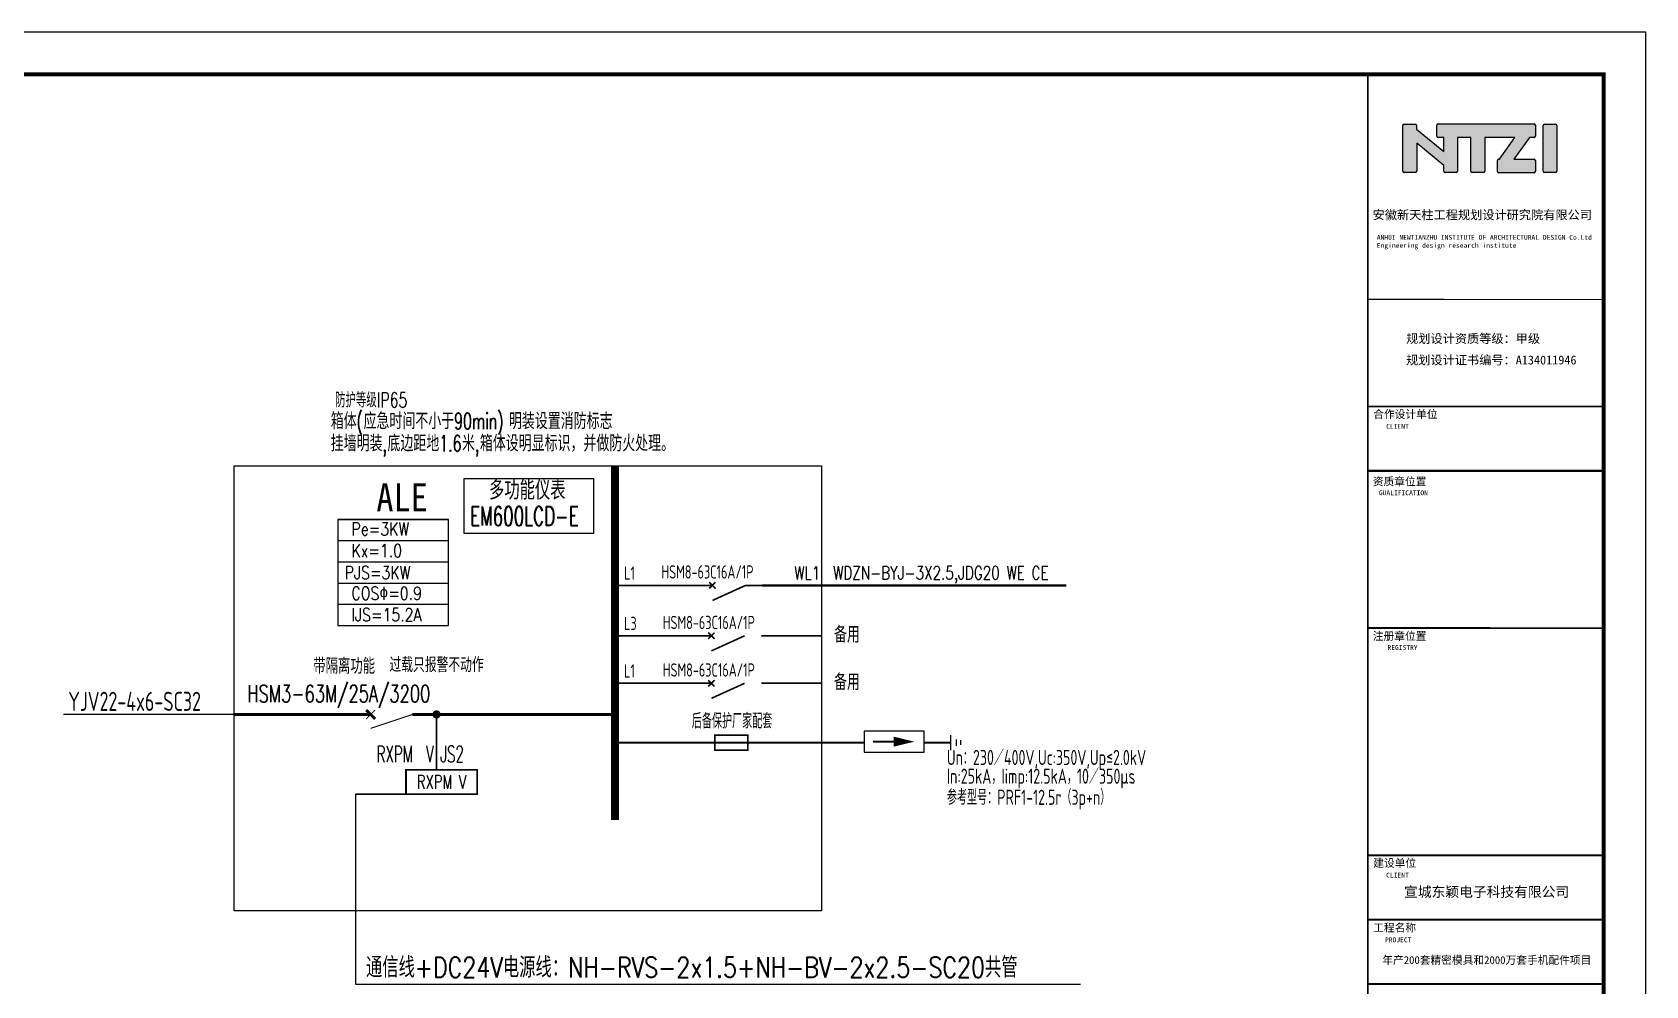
# Model space of a CAD drawing. Extents: x 4929870 to 5205508, y 4505833 to 4862647.
# Drawn here: x 5001714 to 5078470, y 4817277 to 4862647 of the extents above; entities that cross this region are included whole.
import ezdxf
from ezdxf.enums import TextEntityAlignment as Align

# ---------------------------------------------------------------- set-up
doc = ezdxf.new("R2010")
doc.units = 0
doc.header["$LTSCALE"] = 1000
doc.header["$MEASUREMENT"] = 0
doc.layers.get('0').update_dxf_attribs({"color": 4, "linetype": 'CONTINUOUS'})
for name, color, linetype in [('46', 7, 'CONTINUOUS'), ('_TCH_KEY', 7, 'CONTINUOUS'), ('A-XU-1', 3, 'CONTINUOUS'), ('A-XU-2', 3, 'CONTINUOUS'), ('BALCO', 4, 'CONTINUOUS'), ('EQUIP', 3, 'CONTINUOUS'), ('EQUIP-消防', 3, 'CONTINUOUS'), ('PUB_TEXT', 7, 'CONTINUOUS'), ('PUB_TITLE', 4, 'CONTINUOUS'), ('TEL_TEXT', 7, 'CONTINUOUS'), ('TEXT', 7, 'CONTINUOUS'), ('WIRE-照明', 4, 'CONTINUOUS'), ('XX', 7, 'CONTINUOUS'), ('照明系统层', 85, 'CONTINUOUS'), ('电', 51, 'CONTINUOUS')]:
    doc.layers.add(name, color=color, linetype=linetype)
doc.layers.add('标注线', color=4, linetype='CONTINUOUS', lineweight=25)
doc.styles.add('-A-1', font='TSSDENG', dxfattribs={"width": 0.7, "height": 500, "bigfont": 'TSSDCHN'})
doc.styles.add('-宋体', font='', dxfattribs={"width": 0.8})
doc.styles.add('_HZTXT', font='TXT', dxfattribs={"width": 0.8, "bigfont": 'HZTXT'})
doc.styles.add('_TEL_DIM', font='SIMPLEX', dxfattribs={"width": 0.8, "height": 3.5, "bigfont": 'HZTXT'})
doc.styles.add('hztxt', font='SIMPLEX', dxfattribs={"width": 0.8, "height": 3.5, "bigfont": 'HZTXT'})
doc.styles.add('IDQSTYLE', font='simplex.shx', dxfattribs={"width": 0.7, "bigfont": 'hzfs1.shx'})
doc.styles.get("Standard").update_dxf_attribs({"font": 'GBENOR', "bigfont": 'GBCBIG'})
doc.styles.add('TQ', font='')
doc.styles.add('TSSD_Dimension', font='Tssdeng.shx', dxfattribs={"width": 0.7, "bigfont": 'Tssdchn.shx'})
doc.styles.add('TWT_TEXT', font='gbenor.shx', dxfattribs={"bigfont": 'hztxt.shx'})
doc.styles.get('-宋体').set_extended_font_data('SimSun')
doc.styles.get('TQ').set_extended_font_data('SimSun')

# ---------------------------------------------------------------- blocks, each defined once
blk = doc.blocks.new('LHA1')
at = {"color": 0, "linetype": 'Continuous'}
for points, const_width in [([(4, 0), (0, 0)], 0.4), ([(4.647, -0.647), (3.353, 0.647)], 0.4), ([(3.353, -0.647), (4.647, 0.647)], 0.15), ([(10, 0), (4, -2)], 0.15), ([(10, 0), (13, 0)], 0.4)]:
    blk.add_lwpolyline(points, dxfattribs=dict(at, const_width=const_width))
blk = doc.blocks.new('$element$00000582')
at = {"const_width": 0.0233}
for points in [[(0, 0), (0, -1)], [(-0.1, -0.283), (0.1, -0.283), (0.1, -0.717), (-0.1, -0.717), (-0.1, -0.283)]]:
    blk.add_lwpolyline(points, dxfattribs=at)
at = {"flags": 9}
blk.add_attdef('S', (0, 0), '', height=0.00000667, dxfattribs=at)

msp = doc.modelspace()

# ---------------------------------------------------------------- hatches: boundary and pattern name
h = msp.add_hatch(color=256)
h.paths.add_polyline_path([(5067575, 4857368.9), (5068868.1, 4856311.6), (5068868.1, 4856037, 0.4142136), (5068932.1, 4855973), (5069458.4, 4855972.9, 0.4142136), (5069522.4, 4856036.9), (5069522.5, 4857634.8), (5070149.9, 4857634.8), (5070149.8, 4856039.5, 0.4142136), (5070213.8, 4855975.5), (5070753.8, 4855975.4, 0.4142136), (5070817.8, 4856039.4), (5070817.9, 4857634.4), (5072243.1, 4857634.3), (5071518.8, 4856612), (5071474.7, 4856612, 0.4142136), (5071410.7, 4856548), (5071410.6, 4856022.7, 0.4142136), (5071474.6, 4855958.7), (5073155.2, 4855958.6, 0.4142136), (5073219.2, 4856022.6), (5073219.2, 4856552.3, 0.4142136), (5073155.2, 4856616.3), (5072194.8, 4856616.3), (5072943.9, 4857644.1), (5073156.8, 4857644.1, 0.4142136), (5073220.8, 4857708.1), (5073220.8, 4858229, 0.4142136), (5073156.8, 4858293.1), (5068599.8, 4858293.3, 0.4142136), (5068535.8, 4858229.3), (5068535.8, 4857696.2, 0.4142136), (5068599.8, 4857632.2), (5068861.9, 4857632.2), (5068861.8, 4856975.9), (5067571.5, 4858029.9), (5067571.9, 4858206.9, 0.4148904), (5067507.9, 4858271.1), (5066971.9, 4858271.1, 0.4142136), (5066907.9, 4858207.1), (5066907.8, 4856032.6, 0.4142136), (5066971.8, 4855968.6), (5067510.9, 4855968.6, 0.4142136), (5067574.9, 4856032.6)])
h.paths.add_polyline_path([(5073583.2, 4856036.7, 0.4142136), (5073647.2, 4855972.7), (5074182, 4855972.7, 0.4142136), (5074246.1, 4856036.7), (5074246.2, 4858204.7, 0.4142136), (5074182.2, 4858268.7), (5073647.3, 4858268.7, 0.4142136), (5073583.3, 4858204.7)])

# ---------------------------------------------------------------- linework, layer by layer
for p, q in [((5066907.8, 4856032.6, 0), (5066907.9, 4858207.1, 0)), ((5066971.9, 4858271.1, 0), (5067507.9, 4858271.1, 0)), ((5067571.9, 4858206.9, 0), (5067571.5, 4858029.9, 0)), ((5067571.5, 4858029.9, 0), (5068861.8, 4856975.9, 0)), ((5068535.8, 4857696.2, 0), (5068535.8, 4858229.3, 0)), ((5068599.8, 4858293.3, 0), (5073156.8, 4858293.1, 0)), ((5073220.8, 4858229, 0), (5073220.8, 4857708.1, 0)), ((5073583.2, 4856036.7, 0), (5073583.3, 4858204.7, 0)), ((5073647.3, 4858268.7, 0), (5074182.2, 4858268.7, 0)), ((5074246.2, 4858204.7, 0), (5074246.1, 4856036.7, 0)), ((5067575, 4857368.9, 0), (5067574.9, 4856032.6, 0)), ((5068868.1, 4856311.6, 0), (5067575, 4857368.9, 0)), ((5068861.9, 4857632.2, 0), (5068599.8, 4857632.2, 0)), ((5068861.8, 4856975.9, 0), (5068861.9, 4857632.2, 0)), ((5069522.5, 4857634.8, 0), (5069522.4, 4856036.9, 0)), ((5070149.9, 4857634.8, 0), (5069522.5, 4857634.8, 0)), ((5070149.8, 4856039.5, 0), (5070149.9, 4857634.8, 0)), ((5070817.9, 4857634.4, 0), (5070817.8, 4856039.4, 0)), ((5072243.1, 4857634.3, 0), (5070817.9, 4857634.4, 0)), ((5071518.8, 4856612, 0), (5072243.1, 4857634.3, 0)), ((5072943.9, 4857644.1, 0), (5072194.8, 4856616.3, 0)), ((5073156.8, 4857644.1, 0), (5072943.9, 4857644.1, 0)), ((5071410.6, 4856022.7, 0), (5071410.7, 4856548, 0)), ((5071474.7, 4856612, 0), (5071518.8, 4856612, 0)), ((5072194.8, 4856616.3, 0), (5073155.2, 4856616.3, 0)), ((5073219.2, 4856552.3, 0), (5073219.2, 4856022.6, 0)), ((5067510.9, 4855968.6, 0), (5066971.8, 4855968.6, 0)), ((5068868.1, 4856037, 0), (5068868.1, 4856311.6, 0)), ((5069458.4, 4855972.9, 0), (5068932.1, 4855973, 0)), ((5070753.8, 4855975.4, 0), (5070213.8, 4855975.5, 0)), ((5073155.2, 4855958.6, 0), (5071474.6, 4855958.7, 0)), ((5074182, 4855972.7, 0), (5073647.2, 4855972.7, 0)), ((5011592, 4830184.9), (5003200.3, 4830184.9))]:
    msp.add_line(p, q)
for centre, start, end in [((5066971.9, 4858207.1), 89.996443, 179.996443), ((5067507.9, 4858207.1), 359.864076, 89.996443), ((5068599.8, 4858229.3), 89.996443, 179.996443), ((5073156.8, 4858229.1), 359.996443, 89.996443), ((5073647.3, 4858204.7), 89.996443, 179.996443), ((5074182.2, 4858204.7), 359.996443, 89.996443), ((5068599.8, 4857696.2), 179.996443, 269.996443), ((5073156.8, 4857708.1), 269.996443, 359.996443), ((5071474.7, 4856548), 89.996443, 179.996443), ((5073155.2, 4856552.3), 359.996443, 89.996443), ((5066971.8, 4856032.6), 179.996443, 269.996443), ((5067510.9, 4856032.6), 269.996443, 359.996443), ((5068932.1, 4856037), 179.996443, 269.996443), ((5069458.4, 4856036.9), 269.996443, 359.996443), ((5070213.8, 4856039.5), 179.996443, 269.996443), ((5070753.8, 4856039.4), 269.996443, 359.996443), ((5071474.6, 4856022.7), 179.996443, 269.996443), ((5073155.2, 4856022.6), 269.996443, 359.996443), ((5073647.2, 4856036.7), 179.996443, 269.996443), ((5074182.1, 4856036.7), 269.996443, 359.996443)]:
    msp.add_arc(centre, 64, start, end)
at = {"layer": '_TCH_KEY'}
for points in [[(5039252.6, 4820837.3), (5011311.8, 4820837.3), (5011311.8, 4842009), (5039252.6, 4842009)], [(5022253.1, 4841408.2), (5028418.1, 4841408.2), (5028418.1, 4838797.2), (5022253.1, 4838797.2)]]:
    msp.add_lwpolyline(points, close=True, dxfattribs=at)
at = {"layer": 'A-XU-2', "color": 2}
for p, q in [((5045409.9, 4828844.9), (5045409.9, 4829207.1)), ((5045409.9, 4828482.6), (5045409.9, 4828844.9)), ((5045687.9, 4828844.9), (5045687.9, 4829001.2)), ((5045687.9, 4828688.5), (5045687.9, 4828844.9)), ((5045891.8, 4828844.9), (5045891.8, 4828954.9)), ((5045891.8, 4828734.8), (5045891.8, 4828844.9))]:
    msp.add_line(p, q, dxfattribs=at)
at = {"layer": 'A-XU-2', "color": 2, "const_width": 96}
for points in [[(5029442.2, 4828844.9), (5033169.2, 4828844.9)], [(5036769.2, 4828844.9), (5041297.3, 4828844.9)], [(5044139.6, 4828844.9), (5045409.9, 4828844.9)]]:
    msp.add_lwpolyline(points, dxfattribs=at)
at = {"layer": 'A-XU-2', "color": 4}
msp.add_lwpolyline([(5041297.3, 4828391.2), (5044139.6, 4828391.2), (5044139.6, 4829393.4), (5041297.3, 4829393.4)], close=True, dxfattribs=at)
at = {"layer": 'A-XU-2', "color": 2, "linetype": 'ByBlock', "const_width": 84}
msp.add_lwpolyline([(5041715, 4828890.7), (5043244, 4828890.7)], dxfattribs=at)
at = {"layer": 'A-XU-2', "color": 2, "linetype": 'ByBlock'}
msp.add_lwpolyline([(5042686.5, 4828890.7, 480, 0, 0), (5043673, 4828890.7, 0, 0, 0)], format="xyseb", dxfattribs=at)
at = {"layer": 'EQUIP-消防', "color": 3, "const_width": 87, "elevation": 0}
msp.add_lwpolyline([(5022882.3, 4826974.6), (5022882.3, 4826396.4), (5019491.5, 4826396.4), (5019491.5, 4827552.7), (5022882.3, 4827552.7), (5022882.3, 4826974.6)], dxfattribs=at)
at = {"layer": 'PUB_TEXT'}
for q in [(5074993.4, 4860647.9), (5076465.1, 4859588.9)]:
    msp.add_line((5076465.1, 4860647.9), q, dxfattribs=at)
at = {"layer": 'PUB_TITLE'}
msp.add_line((5076465.1, 4860647.9), (5065245.1, 4860647.9), dxfattribs=at)
at = {"layer": 'PUB_TITLE', "lineweight": 40}
msp.add_line((5065243.9, 4841777, 0), (5076463.8, 4841776.3, 0), dxfattribs=at)
at = {"layer": 'PUB_TITLE'}
msp.add_lwpolyline([(4929870.1, 4778647.5), (5078470.1, 4778647.5), (5078470.1, 4862647.5), (4929870.1, 4862647.5)], close=True, dxfattribs=at)
at = {"layer": 'PUB_TITLE', "const_width": 200}
msp.add_lwpolyline([(4934870.1, 4780647.5), (5076470.1, 4780647.5), (5076470.1, 4860647.5), (4934870.1, 4860647.5)], close=True, dxfattribs=at)
at = {"layer": 'PUB_TITLE', "lineweight": 40}
for points, const_width in [([(5065250, 4860647.5), (5065245.1, 4780647.9)], 85), ([(5065250, 4860647.5), (5065245.1, 4780647.9)], 85), ([(5065249.4, 4849937.5), (5076469.3, 4849936.8)], 51), ([(5065249, 4844837.5), (5076469, 4844836.8)], 85), ([(5065248.8, 4841777.6), (5076468.8, 4841776.9)], 85), ([(5065243.4, 4834297.1), (5076463.4, 4834296.4)], 85), ([(5065247.7, 4823481.6), (5076467.6, 4823480.9)], 85), ([(5065247.5, 4820421.6), (5076467.5, 4820420.9)], 85), ([(5065247.3, 4817361.6), (5076467.3, 4817360.9)], 85)]:
    msp.add_lwpolyline(points, dxfattribs=dict(at, const_width=const_width))
at = {"layer": 'WIRE-照明', "linetype": 'Continuous'}
for points, const_width in [([(5033921.2, 4836476.2), (5034070.2, 4836327.3)], 77), ([(5034070.2, 4836327.3), (5034219.1, 4836476.2)], 77), ([(5029442.2, 4836327.3), (5033280.4, 4836327.3)], 77), ([(5033280.4, 4836327.3), (5034070.2, 4836327.3)], 77), ([(5033921.2, 4836178.4), (5034070.2, 4836327.3)], 77), ([(5034070.2, 4836327.3), (5034219.1, 4836178.4)], 77), ([(5034074.1, 4835611.1), (5035649.7, 4836327.3)], 77), ([(5035649.7, 4836327.3), (5036439.5, 4836327.3)], 77), ([(5036439.5, 4836327.3), (5050902.8, 4836327.3)], 107.8), ([(5033871.9, 4834077.8), (5034020.9, 4833928.9)], 77), ([(5034020.9, 4833928.9), (5034169.8, 4834077.8)], 77), ([(5029392.9, 4833928.9), (5033231.1, 4833928.9)], 77), ([(5033231.1, 4833928.9), (5034020.9, 4833928.9)], 77), ([(5033871.9, 4833780), (5034020.9, 4833928.9)], 77), ([(5034020.9, 4833928.9), (5034169.8, 4833780)], 77), ([(5034024.8, 4833212.7), (5035600.4, 4833928.9)], 77), ([(5036390.2, 4833928.9), (5039264.9, 4833928.9)], 77), ([(5033871.9, 4831818.3), (5034020.9, 4831669.3)], 77), ([(5034020.9, 4831669.3), (5034169.8, 4831818.3)], 77), ([(5029392.9, 4831669.3), (5033231.1, 4831669.3)], 77), ([(5033231.1, 4831669.3), (5034020.9, 4831669.3)], 77), ([(5033871.9, 4831520.4), (5034020.9, 4831669.3)], 77), ([(5034020.9, 4831669.3), (5034169.8, 4831520.4)], 77), ([(5034024.8, 4830953.2), (5035600.4, 4831669.3)], 77), ([(5036390.2, 4831669.3), (5039264.9, 4831669.3)], 77)]:
    msp.add_lwpolyline(points, dxfattribs=dict(at, const_width=const_width))
at = {"layer": 'XX', "color": 8}
for p, q in [((5016257.1, 4839468), (5021514.2, 4839468)), ((5016257.1, 4838458.7), (5021514.2, 4838458.7)), ((5016257.1, 4837449.4), (5021514.2, 4837449.4)), ((5016257.1, 4836440.1), (5021514.2, 4836440.1)), ((5016257.1, 4835430.8), (5021514.2, 4835430.8))]:
    msp.add_line(p, q, dxfattribs=at)
at = {"layer": 'XX', "color": 85}
msp.add_line((5016257.1, 4834421.5), (5021514.2, 4834421.5), dxfattribs=at)
msp.add_lwpolyline([(5021514.2, 4834421.5), (5021514.2, 4839468), (5016257.1, 4839468), (5016257.1, 4834421.5)], dxfattribs=at)
at = {"layer": '标注线', "color": 5, "lineweight": 30}
for p, q in [((5020944.6, 4827552.7, 0), (5020944.6, 4830184.9)), ((5019491.5, 4826396.4, 0), (5017089, 4826396.4, 0))]:
    msp.add_line(p, q, dxfattribs=at)
at = {"layer": '标注线', "color": 7}
for p, q in [((5017089, 4826396.4, 0), (5017089, 4817349.2, 0)), ((5017089, 4817349.2, 0), (5051579.8, 4817349.2, 0))]:
    msp.add_line(p, q, dxfattribs=at)
at = {"layer": '标注线', "color": 5, "const_width": 193.8, "elevation": 0}
msp.add_lwpolyline([(5020847.7, 4830184.9, 1), (5021041.5, 4830184.9, 1)], format="xyb", close=True, dxfattribs=at)
at = {"layer": '照明系统层', "color": 6}
msp.add_lwpolyline([(5029442.2, 4842009, 382.1, 382.1, 0), (5029442.2, 4825165.7, 161.5, 161.5, 0)], format="xyseb", dxfattribs=at)
at = {"layer": '照明系统层', "const_width": 145.8}
for points in [[(5017006.3, 4830184.9), (5011311.8, 4830184.9)], [(5029442.2, 4830184.9), (5020788.1, 4830184.9)]]:
    msp.add_lwpolyline(points, dxfattribs=at)

# ---------------------------------------------------------------- block references
at = {"layer": 'A-XU-2', "color": 2, "xscale": 3600, "yscale": 3600, "zscale": 3600, "rotation": 90}
msp.add_blockref('$element$00000582', (5033169.2, 4828844.9), dxfattribs=at)
at = {"layer": '照明系统层', "color": 241, "xscale": 330.1751638516969, "yscale": 330.1751638516969, "zscale": 330.1751638522108}
msp.add_blockref('LHA1', (5016495.9, 4830184.9), dxfattribs=at)

# ---------------------------------------------------------------- texts
at = {"layer": '46', "linetype": 'Continuous', "style": 'TQ'}
msp.add_text('宣城东颖电子科技有限公司', height=479.997, rotation=359.996443, dxfattribs=at).set_placement((5070901.6, 4821504.6, 0), align=Align.CENTER)
at = {"layer": 'A-XU-1', "color": 111, "linetype": 'Continuous', "style": '-A-1', "width": 0.7}
for s, p in [('后备保护厂家配套', (5033090.3, 4829515.7)), ('Un：230／400V,Uc:350V,Up≤2.0kV', (5045224.6, 4827778.6)), ('In:25kA，Iimp:12.5kA，10／350μs', (5045224.6, 4826887.9)), ('参考型号：PRF1-12.5r（3p+n）', (5045224.6, 4825885))]:
    msp.add_text(s, height=720, dxfattribs=at).set_placement(p)
at = {"layer": 'BALCO', "color": 7, "style": 'IDQSTYLE', "width": 0.7}
msp.add_text('防护等级IP65', height=706.01, dxfattribs=at).set_placement((5016123.8, 4844794.6))
at = {"layer": 'EQUIP', "color": 2, "style": 'TSSD_Dimension', "width": 0.7}
for s, height, p in [('L1', 631.7, (5029870.5, 4836598.2)), ('HSM8-63C16A/1P', 631.702, (5031647.2, 4836652.9)), ('HSM8-63C16A/1P', 631.702, (5031711.1, 4834246.2)), ('L3', 631.7, (5029867.3, 4834199.8)), ('L1', 631.7, (5029867.3, 4831940.2)), ('HSM8-63C16A/1P', 631.702, (5031711.1, 4831986.6))]:
    msp.add_text(s, height=height, dxfattribs=at).set_placement(p)
at = {"layer": 'PUB_TEXT', "style": 'TQ'}
msp.add_text('年产200套精密模具和2000万套手机配件项目', height=373.998, rotation=359.996443, dxfattribs=at).set_placement((5070909.7, 4818309.2, 0), align=Align.CENTER)
at = {"layer": 'PUB_TEXT', "char_height": 424.998, "attachment_point": 1, "rotation": 359.996443, "style": 'TQ'}
for s, insert in [('安徽新天柱工程规划设计研究院有限公司 ', (5065477.9, 4854173.1)), ('规划设计资质等级：甲级', (5067069.1, 4848285.4)), ('规划设计证书编号：A134011946', (5067069.1, 4847265.5))]:
    msp.add_mtext(s, dxfattribs=dict(at, insert=insert))
at = {"layer": 'PUB_TEXT', "attachment_point": 1, "rotation": 359.996443, "style": 'TQ'}
for s, insert, char_height, width in [('ANHUI NEWTIANZHU INSTITUTE OF ARCHITECTURAL DESIGN Co.Ltd\\PEngineering design research institute', (5065674.3, 4853002.7), 229.499, 10514.648), ('合作设计单位', (5065508, 4844657.8), 374, 3498.5), ('CLIENT', (5066120.1, 4844011.8), 229.5, 4799.073), ('资质章位置', (5065486.3, 4841454.5), 374, 4249.976), ('GUALIFICATION', (5065775.3, 4840849.1), 229.499, 5361.77), ('注册章位置', (5065485.8, 4834103.9), 374, 3059.983), ('REGISTRY', (5066182.9, 4833487.6), 229.5, 4799.073), ('建设单位', (5065506.7, 4823301.8), 374, 2223.587), ('CLIENT', (5066118.7, 4822655.8), 229.5, 4799.073), ('工程名称', (5065503.4, 4820225.3), 374, 2223.587), ('PROJECT', (5066067.4, 4819575.4), 229.5, 4799.073)]:
    msp.add_mtext(s, dxfattribs=dict(at, insert=insert, char_height=char_height, width=width))
at = {"layer": 'PUB_TITLE', "style": '-宋体', "width": 0.9}
msp.add_text('ALE', height=1331.46, dxfattribs=at).set_placement((5018083.2, 4839850.2))
at = {"layer": 'TEL_TEXT'}
for s, height, style, width, p in [('箱体', 770, 'hztxt', 0.8, (5015913.3, 4843760.4)), ('(', 770, 'hztxt', 0.64, (5017145.3, 4843760.4)), ('应急时间不小于', 770, 'hztxt', 0.8, (5017473.8, 4843760.4)), ('90min)', 770, 'hztxt', 0.64, (5021785.8, 4843760.4)), ('明装设置消防标志', 770, 'hztxt', 0.8, (5024390.6, 4843760.4)), ('挂墙明装', 770, 'hztxt', 0.8, (5015913.3, 4842701.9)), ('底边距地', 770, 'hztxt', 0.8, (5018611.9, 4842701.9)), ('1.6', 770, 'hztxt', 0.64, (5021075.9, 4842701.9)), ('米', 770, 'hztxt', 0.8, (5022155.4, 4842701.9)), ('箱体设明显标识，并做防火处理。', 770, 'hztxt', 0.8, (5023006.1, 4842701.9)), (',', 770, 'hztxt', 0.64, (5018377.3, 4842701.9)), (',', 770, 'hztxt', 0.64, (5022771.4, 4842701.9)), ('多功能仪表', 910, 'hztxt', 0.8, (5023443.7, 4840407.6)), ('EM600LCD-E', 910, 'hztxt', 0.64, (5022543.7, 4839172.3)), ('备用', 770, 'hztxt', 0.8, (5039855.3, 4833602.1)), ('带隔离功能', 735, 'hztxt', 0.8, (5015081.6, 4832122.4)), ('过载只报警不动作', 700, 'hztxt', 0.8, (5018709.5, 4832197.5)), ('备用', 770, 'hztxt', 0.8, (5039855.3, 4831342.5)), ('HSM3-63M/25A/3200', 810, '_TEL_DIM', 0.7, (5011948.7, 4830769.7))]:
    msp.add_text(s, height=height, dxfattribs=dict(at, style=style, width=width)).set_placement(p)
at = {"layer": 'TEL_TEXT', "color": 2, "style": '_TEL_DIM', "width": 0.752941}
for s, height, p in [('WL1', 626.54, (5037964.4, 4836604.9)), ('WDZN-BYJ-3X2.5,JDG20 WE CE', 626.544, (5039812.7, 4836608.9))]:
    msp.add_text(s, height=height, dxfattribs=at).set_placement(p)
at = {"layer": 'TEL_TEXT', "color": 7, "style": '_TEL_DIM'}
for s, height, width, p in [('RXPM  V JS2', 775.298, 0.6, (5018097.5, 4827911.2)), ('通信线+DC24V电源线：NH-RVS-2x1.5+NH-BV-2x2.5-SC20共管', 969.123, 0.8, (5017589.1, 4817666.3, 0))]:
    msp.add_text(s, height=height, dxfattribs=dict(at, width=width)).set_placement(p)
at = {"layer": 'TEL_TEXT', "color": 7, "style": '_TEL_DIM', "width": 0.7}
msp.add_text('RXPM V', height=652.14, dxfattribs=at).set_placement((5021186.9, 4826974.6, 0), align=Align.MIDDLE)
at = {"layer": 'TEXT', "color": 3, "style": 'TWT_TEXT', "width": 0.8}
msp.add_text('YJV22-4x6-SC32', height=910, dxfattribs=at).set_placement((5003423.1, 4830354.6, 0))
at = {"layer": '电', "style": '_HZTXT', "width": 0.8}
for s, p in [('Pe=3KW', (5016898.3, 4838700.7)), ('Kx=1.0', (5016898.3, 4837674)), ('PJS=3KW', (5016575.6, 4836629.2)), ('COSΦ=0.9', (5016898.3, 4835646.4)), ('IJS=15.2A', (5016898.3, 4834620.9))]:
    msp.add_text(s, height=615.34, dxfattribs=at).set_placement(p)

doc.saveas('drawing.dxf')
